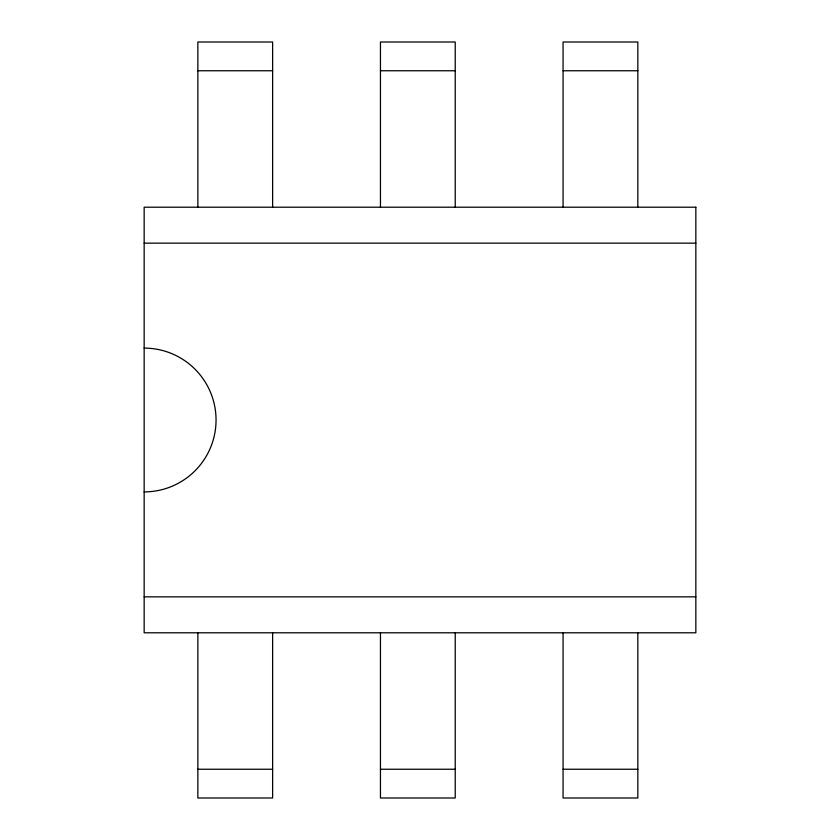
<?xml version="1.0" encoding="UTF-8"?>
<svg xmlns="http://www.w3.org/2000/svg" width="840" height="840" viewBox="0 0 840 840"><rect width="100%" height="100%" fill="white"/><g stroke="black" fill="none" stroke-linecap="round" stroke-linejoin="round"><path stroke-width="1.26" d="M197.862 70.76L272.622 70.76M380.457 70.76L455.228 70.76M563.062 70.76L637.833 70.76M144.154 243.149L695.846 243.149M144.154 596.851L695.846 596.851M197.862 769.24L272.622 769.24M380.457 769.24L455.228 769.24M563.062 769.24L637.833 769.24M637.833 207.207L637.833 42L563.062 42L563.062 207.207M637.833 632.793L637.833 798L563.062 798L563.062 632.793M455.228 207.207L455.228 42L380.457 42L380.457 207.207M455.228 632.793L455.228 798L380.457 798L380.457 632.793M272.622 207.207L272.622 42L197.862 42L197.862 207.207M272.622 632.793L272.622 798L197.862 798L197.862 632.793M144.154 348.106A71.894 71.894 0 0 1 216.048 420A71.894 71.894 0 0 1 144.154 491.894M695.846 207.207L144.154 207.207L144.154 632.793L695.846 632.793L695.846 207.207"/></g></svg>
